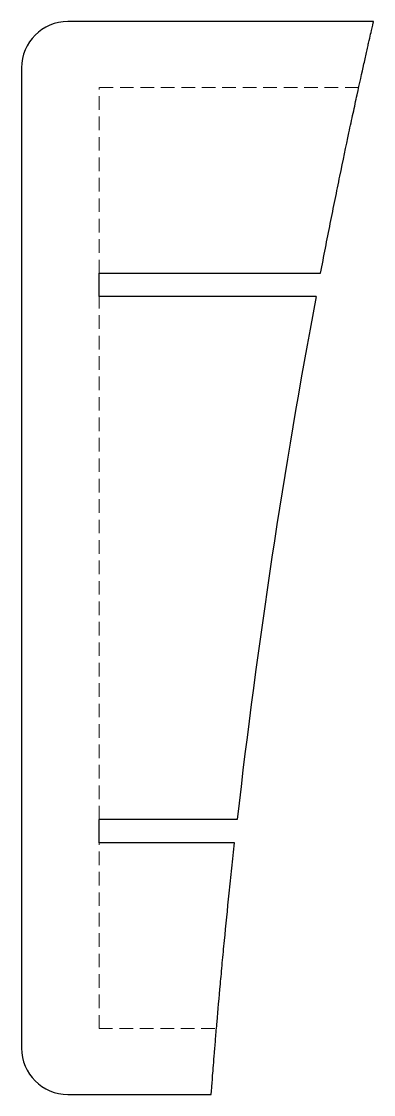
# Model space of a CAD drawing. Header units: millimetres. Extents: x 57 to 239, y 7 to 174.
# Drawn here: x 205.9 to 238.6, y 7 to 107 of the extents above.
import ezdxf

# ---------------------------------------------------------------- set-up
doc = ezdxf.new("R2010")
doc.units = ezdxf.units.MM
doc.linetypes.add('HIDDEN', pattern=[1.905, 1.27, -0.635])

msp = doc.modelspace()

# ---------------------------------------------------------------- linework, layer by layer
at = {"color": 7, "linetype": 'Continuous', "lineweight": 25}
for p, q in [((238.63, 107), (210.18, 107)), ((205.85, 102.67), (205.85, 81.37)), ((213.07, 83.53), (233.7, 83.53)), ((213.07, 81.37), (213.07, 83.53)), ((205.85, 81.37), (205.85, 32.63)), ((233.29, 81.37), (213.07, 81.37)), ((205.85, 32.63), (205.85, 11.33)), ((225.94, 32.63), (213.07, 32.63)), ((213.07, 30.47), (213.07, 32.63)), ((225.69, 30.47), (213.07, 30.47)), ((210.18, 7), (223.51, 7))]:
    msp.add_line(p, q, dxfattribs=at)
at = {"color": 7, "linetype": 'HIDDEN', "lineweight": 18}
for p, q in [((213.07, 83.53), (213.07, 100.86)), ((237.25, 100.86), (213.07, 100.86)), ((213.07, 32.63), (213.07, 81.37)), ((213.07, 13.14), (213.07, 30.47)), ((213.07, 13.14), (224, 13.14))]:
    msp.add_line(p, q, dxfattribs=at)
at = {"color": 7, "linetype": 'Continuous', "lineweight": 25}
for centre, radius, start, end in [((210.18, 102.67), 4.33, 90, 180), ((898.5, -43.86), 676.9, 169.33882, 173.51167), ((210.18, 11.33), 4.33, 180, 270)]:
    msp.add_arc(centre, radius, start, end, dxfattribs=at)
for points, knots in [([(233.7, 83.53), (234, 85.12), (234.3, 86.66), (234.75, 88.93), (234.9, 89.67), (235.13, 90.78), (235.2, 91.15), (235.35, 91.87), (235.42, 92.24), (235.79, 94.02), (236.07, 95.36), (236.47, 97.25), (236.6, 97.87), (236.86, 99.05), (236.98, 99.62), (237.33, 101.24), (237.55, 102.2), (237.83, 103.47), (237.92, 103.87), (238.04, 104.41), (238.08, 104.59), (238.15, 104.91), (238.19, 105.07), (238.35, 105.8), (238.45, 106.24), (238.56, 106.69), (238.58, 106.81), (238.62, 106.96), (238.63, 107), (238.63, 107)], [0, 0, 0, 0, 0.125, 0.125, 0.1875, 0.1875, 0.21875, 0.21875, 0.25, 0.25, 0.375, 0.375, 0.4375, 0.4375, 0.5, 0.5, 0.625, 0.625, 0.6875, 0.6875, 0.71875, 0.71875, 0.75, 0.75, 0.875, 0.875, 0.9375, 0.9375, 1, 1, 1, 1]), ([(223.51, 7), (223.51, 7), (223.53, 7.15), (223.56, 7.59), (223.57, 7.77), (223.61, 8.21), (223.63, 8.47), (223.69, 9.34), (223.75, 10.05), (223.85, 11.3), (223.89, 11.75), (223.95, 12.48), (223.97, 12.73), (224.01, 13.24), (224.04, 13.51), (224.15, 14.85), (224.25, 16.02), (224.4, 17.61), (224.43, 17.93), (224.49, 18.59), (224.52, 18.93), (224.61, 19.95), (224.68, 20.64), (224.89, 22.77), (225.03, 24.24), (225.27, 26.53), (225.35, 27.31), (225.52, 28.88), (225.61, 29.67), (225.69, 30.47)], [0, 0, 0, 0, 0.125, 0.125, 0.1875, 0.1875, 0.25, 0.25, 0.375, 0.375, 0.4375, 0.4375, 0.46875, 0.46875, 0.5, 0.5, 0.625, 0.625, 0.65625, 0.65625, 0.6875, 0.6875, 0.75, 0.75, 0.875, 0.875, 0.9375, 0.9375, 1, 1, 1, 1])]:
    msp.add_open_spline(points, degree=3, knots=knots, dxfattribs=at)
at = {"color": 7, "linetype": 'HIDDEN', "lineweight": 18}
msp.add_open_spline([(224, 13.14), (224.01, 13.15), (224.01, 13.17), (224.03, 13.39), (224.05, 13.64), (224.07, 13.87), (224.07, 13.94)], degree=3, knots=[0, 0, 0, 0, 0.29078, 0.58156, 0.8808, 1, 1, 1, 1], dxfattribs=at)

doc.saveas('drawing.dxf')
